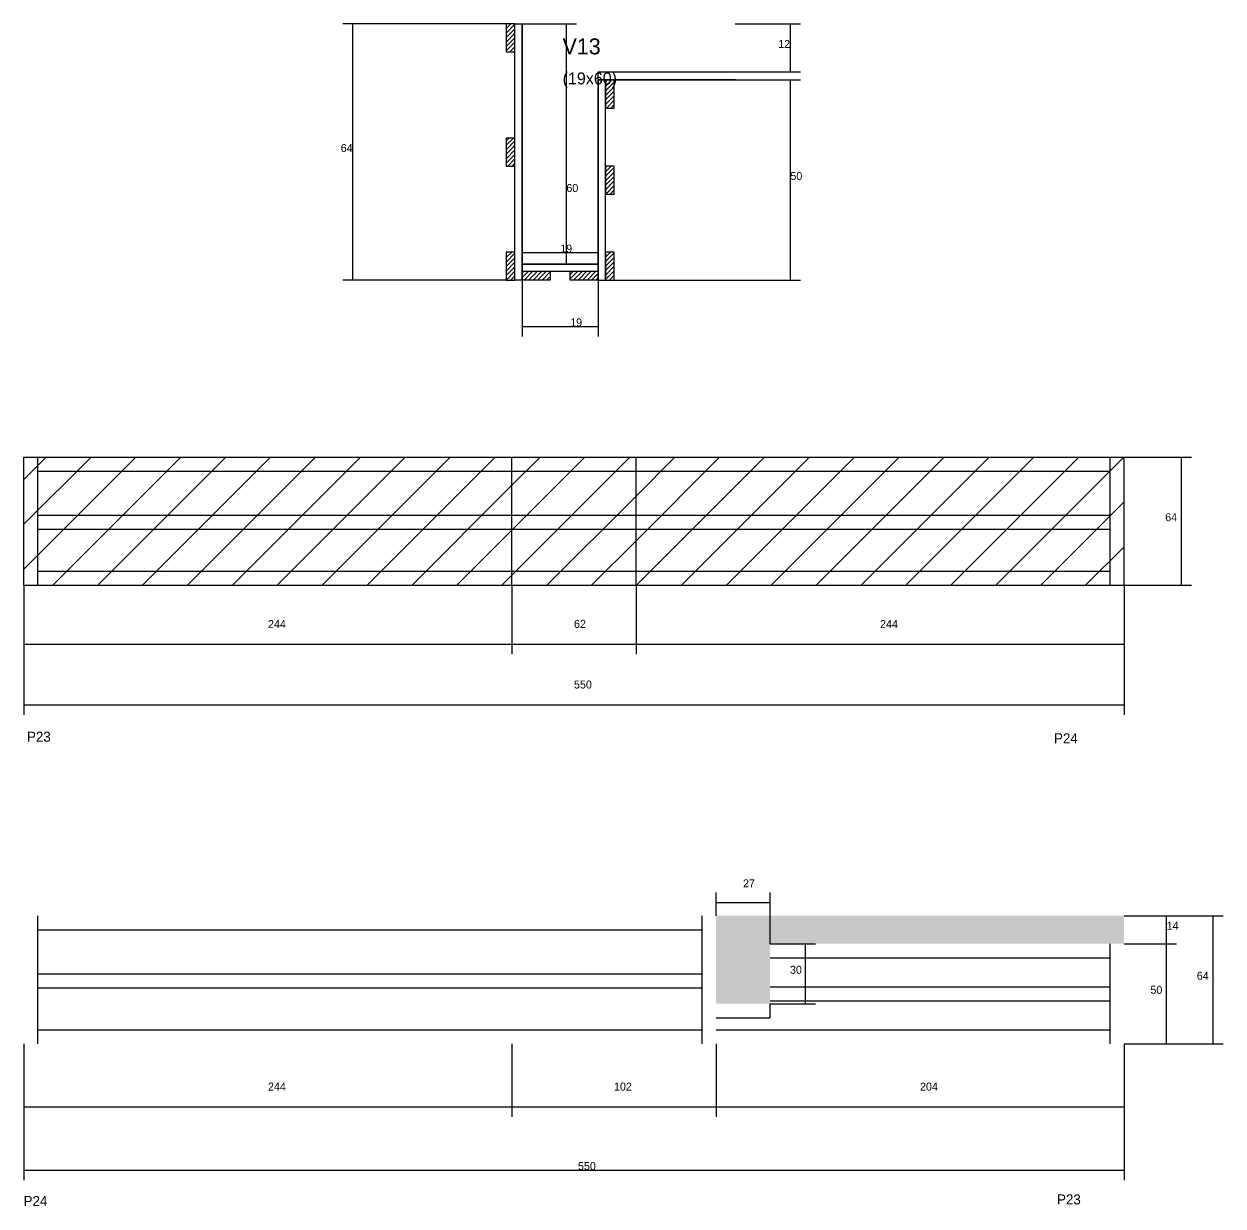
# Model space of a CAD drawing. Header units: metres. Extents: x -7050 to -4659, y 10891 to 12099.
# Drawn here: x -5259 to -4659, y 11508 to 12099 of the extents above; entities that cross this region are included whole.
import ezdxf

# ---------------------------------------------------------------- set-up
doc = ezdxf.new("R2010")
doc.units = ezdxf.units.M
for name, color, linetype in [('COTA', 241, 'Continuous'), ('Cota Seção (2x)', 4, 'Continuous'), ('Hachura', 253, 'Continuous'), ('Madeira', 126, 'Continuous'), ('NOMENCLATURA', 7, 'Continuous'), ('Painéis', 200, 'Continuous'), ('SARR_2.2x7', 40, 'Continuous'), ('Texto Seção', 7, 'Continuous')]:
    doc.layers.add(name, color=color, linetype=linetype)

msp = doc.modelspace()

# ---------------------------------------------------------------- hatches: boundary and pattern name
at = {"layer": 'COTA'}
h = msp.add_hatch(dxfattribs=at)
h.set_pattern_fill('AR-CONC', scale=0.03)
h.paths.add_polyline_path([(-4885.7, 11639), (-4708.7, 11639), (-4708.7, 11653), (-4912.7, 11653), (-4912.7, 11609), (-4885.7, 11609)])
at = {"layer": 'Hachura'}
h = msp.add_hatch(dxfattribs=at)
h.set_pattern_fill('ANSI31', scale=5)
h.paths.add_polyline_path([(-5014.7, 11818.2), (-5014.7, 11882.2), (-5258.7, 11882.2), (-5258.7, 11818.2)])
h = msp.add_hatch(dxfattribs=at)
h.set_pattern_fill('ANSI31', scale=5)
h.paths.add_polyline_path([(-4952.7, 11882.2), (-5014.7, 11882.2), (-5014.7, 11818.2), (-4952.7, 11818.2)])
h = msp.add_hatch(dxfattribs=at)
h.set_pattern_fill('ANSI31', scale=5)
h.paths.add_polyline_path([(-4952.7, 11882.2), (-4952.7, 11818.2), (-4708.7, 11818.2), (-4708.7, 11882.2)])
at = {"layer": 'Madeira'}
h = msp.add_hatch(dxfattribs=at)
h.set_pattern_fill('ANSI31', scale=0.5)
h.paths.add_polyline_path([(-5017.6, 12098.8), (-5013.2, 12098.8), (-5013.2, 12084.8), (-5017.6, 12084.8)])
h = msp.add_hatch(dxfattribs=at)
h.set_pattern_fill('ANSI31', scale=0.5)
h.paths.add_polyline_path([(-4968, 12070.8), (-4963.6, 12070.8), (-4963.6, 12056.8), (-4968, 12056.8)])
h = msp.add_hatch(dxfattribs=at)
h.set_pattern_fill('ANSI31', scale=0.5)
h.paths.add_polyline_path([(-5017.6, 12041.8), (-5013.2, 12041.8), (-5013.2, 12027.8), (-5017.6, 12027.8)])
h = msp.add_hatch(dxfattribs=at)
h.set_pattern_fill('ANSI31', scale=0.5)
h.paths.add_polyline_path([(-4968, 12027.8), (-4963.6, 12027.8), (-4963.6, 12013.8), (-4968, 12013.8)])
h = msp.add_hatch(dxfattribs=at)
h.set_pattern_fill('ANSI31', scale=0.5)
h.paths.add_polyline_path([(-5017.6, 11984.8), (-5013.2, 11984.8), (-5013.2, 11970.8), (-5017.6, 11970.8)])
h = msp.add_hatch(dxfattribs=at)
h.set_pattern_fill('ANSI31', scale=0.5)
h.paths.add_polyline_path([(-4968, 11984.8), (-4963.6, 11984.8), (-4963.6, 11970.8), (-4968, 11970.8)])
h = msp.add_hatch(dxfattribs=at)
h.set_pattern_fill('ANSI31', scale=0.5)
h.paths.add_polyline_path([(-4995.6, 11975.2), (-4995.6, 11970.8), (-5009.6, 11970.8), (-5009.6, 11975.2)])
h = msp.add_hatch(dxfattribs=at)
h.set_pattern_fill('ANSI31', scale=0.5)
h.paths.add_polyline_path([(-4971.6, 11975.2), (-4971.6, 11970.8), (-4985.6, 11970.8), (-4985.6, 11975.2)])

# ---------------------------------------------------------------- linework, layer by layer
at = {"layer": 'COTA'}
for p, q in [((-5017.6, 12098.8), (-5099.2, 12098.8)), ((-5094.2, 11970.8), (-5094.2, 12098.8)), ((-4903.1, 12098.8), (-4870.5, 12098.8)), ((-4875.5, 12074.8), (-4875.5, 12098.8)), ((-4902.9, 12074.8), (-4870.5, 12074.8)), ((-4902.9, 12070.8), (-4870.5, 12070.8)), ((-4875.5, 11970.8), (-4875.5, 12070.8)), ((-5017.6, 11970.8), (-5099.2, 11970.8)), ((-5009.6, 11970.8), (-5009.6, 11942.6)), ((-4971.6, 11970.8), (-4971.6, 11942.6)), ((-4963.6, 11970.8), (-4870.5, 11970.8)), ((-5009.6, 11947.6), (-4971.6, 11947.6)), ((-4708.7, 11882.2), (-4675, 11882.2)), ((-4680, 11818.2), (-4680, 11882.2)), ((-5258.7, 11818.2), (-5258.7, 11783.8)), ((-5258.7, 11818.2), (-5258.7, 11753.5)), ((-5014.7, 11818.2), (-5014.7, 11783.8)), ((-5014.7, 11818.2), (-5014.7, 11783.8)), ((-4952.7, 11818.2), (-4952.7, 11783.8)), ((-4952.7, 11818.2), (-4952.7, 11783.8)), ((-4708.7, 11818.2), (-4708.7, 11783.8)), ((-4708.7, 11818.2), (-4675, 11818.2)), ((-4708.7, 11818.2), (-4708.7, 11753.5)), ((-5258.7, 11788.8), (-5014.7, 11788.8)), ((-5014.7, 11788.8), (-4952.7, 11788.8)), ((-4952.7, 11788.8), (-4708.7, 11788.8)), ((-5258.7, 11758.5), (-4708.7, 11758.5)), ((-4912.7, 11653), (-4912.7, 11664.6)), ((-4885.7, 11639), (-4885.7, 11664.6)), ((-4912.7, 11659.6), (-4885.7, 11659.6)), ((-4708.7, 11653), (-4682.4, 11653)), ((-4708.7, 11653), (-4659.2, 11653)), ((-4687.4, 11639), (-4687.4, 11653)), ((-4664.2, 11589), (-4664.2, 11653)), ((-4885.7, 11639), (-4863, 11639)), ((-4868, 11609), (-4868, 11639)), ((-4708.7, 11639), (-4682.4, 11639)), ((-4708.7, 11639), (-4682.4, 11639)), ((-4687.4, 11589), (-4687.4, 11639)), ((-4885.7, 11609), (-4863, 11609)), ((-5258.7, 11589), (-5258.7, 11520.9)), ((-5258.7, 11589), (-5258.7, 11552.5)), ((-5014.7, 11589), (-5014.7, 11552.5)), ((-5014.7, 11589), (-5014.7, 11552.5)), ((-4912.7, 11589), (-4912.7, 11552.5)), ((-4912.7, 11589), (-4912.7, 11552.5)), ((-4708.7, 11589), (-4708.7, 11552.5)), ((-4708.7, 11589), (-4708.7, 11520.9)), ((-4708.7, 11589), (-4682.4, 11589)), ((-4708.7, 11589), (-4659.2, 11589)), ((-5258.7, 11557.5), (-5014.7, 11557.5)), ((-5014.7, 11557.5), (-4912.7, 11557.5)), ((-4912.7, 11557.5), (-4708.7, 11557.5)), ((-5258.7, 11525.9), (-4708.7, 11525.9))]:
    msp.add_line(p, q, dxfattribs=at)
at = {"layer": 'Cota Seção (2x)'}
for p, q in [((-5009.6, 12098.8), (-4982.5, 12098.8)), ((-4987.5, 11978.8), (-4987.5, 12098.8)), ((-5009.6, 11978.8), (-5009.6, 11989.5)), ((-5009.6, 11984.5), (-4971.6, 11984.5)), ((-4971.6, 11978.8), (-4971.6, 11989.5)), ((-5009.6, 11978.8), (-4982.5, 11978.8))]:
    msp.add_line(p, q, dxfattribs=at)
at = {"layer": 'Madeira'}
for points in [[(-5017.6, 12098.8), (-5017.6, 12084.8), (-5013.2, 12084.8), (-5013.2, 12098.8)], [(-4968, 12070.8), (-4968, 12056.8), (-4963.6, 12056.8), (-4963.6, 12070.8)], [(-5017.6, 12041.8), (-5017.6, 12027.8), (-5013.2, 12027.8), (-5013.2, 12041.8)], [(-4968, 12027.8), (-4968, 12013.8), (-4963.6, 12013.8), (-4963.6, 12027.8)], [(-5017.6, 11984.8), (-5017.6, 11970.8), (-5013.2, 11970.8), (-5013.2, 11984.8)], [(-4968, 11984.8), (-4968, 11970.8), (-4963.6, 11970.8), (-4963.6, 11984.8)], [(-5009.6, 11975.2), (-4995.6, 11975.2), (-4995.6, 11970.8), (-5009.6, 11970.8)], [(-4985.6, 11975.2), (-4971.6, 11975.2), (-4971.6, 11970.8), (-4985.6, 11970.8)]]:
    msp.add_lwpolyline(points, close=True, dxfattribs=at)
at = {"layer": 'Painéis'}
for p, q in [((-5013.2, 11970.8), (-5013.2, 12098.8)), ((-5009.6, 11970.8), (-5009.6, 12098.8)), ((-4971.6, 12074.8), (-4902.9, 12074.8)), ((-4971.6, 12070.8), (-4971.6, 12074.8)), ((-4971.6, 12070.8), (-4902.9, 12070.8)), ((-4971.6, 11970.8), (-4971.6, 12070.8)), ((-4968, 11970.8), (-4968, 12070.8)), ((-5009.6, 11978.8), (-4971.6, 11978.8)), ((-5009.6, 11975.2), (-5009.6, 11978.8)), ((-5009.6, 11975.2), (-4971.6, 11975.2)), ((-5258.7, 11882.2), (-4708.7, 11882.2)), ((-5258.7, 11818.2), (-5258.7, 11882.2)), ((-5014.7, 11818.2), (-5014.7, 11882.2)), ((-4952.7, 11818.2), (-4952.7, 11882.2)), ((-4708.7, 11818.2), (-4708.7, 11882.2)), ((-5258.7, 11818.2), (-4708.7, 11818.2))]:
    msp.add_line(p, q, dxfattribs=at)
for points in [[(-5013.2, 11970.8), (-5013.2, 12098.8), (-5009.6, 12098.8), (-5009.6, 11970.8)], [(-4968, 11970.8), (-4968, 12070.8), (-4971.6, 12070.8), (-4971.6, 11970.8)], [(-4971.6, 11978.8), (-5009.6, 11978.8), (-5009.6, 11975.2), (-4971.6, 11975.2)]]:
    msp.add_lwpolyline(points, close=True, dxfattribs=at)
msp.add_lwpolyline([(-4902.9, 12070.8), (-4971.6, 12070.8), (-4971.6, 12074.8), (-4902.9, 12074.8)], dxfattribs=at)
at = {"layer": 'SARR_2.2x7'}
for p, q in [((-5251.7, 11818.2), (-5251.7, 11882.2)), ((-4715.7, 11818.2), (-4715.7, 11882.2)), ((-5251.7, 11875.2), (-5014.7, 11875.2)), ((-5014.7, 11875.2), (-4952.7, 11875.2)), ((-4952.7, 11875.2), (-4715.7, 11875.2)), ((-5251.7, 11853.2), (-5014.7, 11853.2)), ((-5014.7, 11853.2), (-4952.7, 11853.2)), ((-4952.7, 11853.2), (-4715.7, 11853.2)), ((-5251.7, 11846.2), (-5014.7, 11846.2)), ((-5014.7, 11846.2), (-4952.7, 11846.2)), ((-4952.7, 11846.2), (-4715.7, 11846.2)), ((-5251.7, 11825.2), (-5014.7, 11825.2)), ((-5014.7, 11825.2), (-4952.7, 11825.2)), ((-4952.7, 11825.2), (-4715.7, 11825.2)), ((-5251.7, 11589), (-5251.7, 11653)), ((-4919.7, 11589), (-4919.7, 11653)), ((-5251.7, 11646), (-5014.7, 11646)), ((-5014.7, 11646), (-4919.7, 11646)), ((-4715.7, 11589), (-4715.7, 11639)), ((-4885.7, 11632), (-4715.7, 11632)), ((-5251.7, 11624), (-5014.7, 11624)), ((-5014.7, 11624), (-4919.7, 11624)), ((-5251.7, 11617), (-5014.7, 11617)), ((-5014.7, 11617), (-4919.7, 11617)), ((-4885.7, 11617.5), (-4715.7, 11617.5)), ((-4885.7, 11610.5), (-4715.7, 11610.5)), ((-4885.7, 11602), (-4885.7, 11609)), ((-4912.7, 11602), (-4885.7, 11602)), ((-5251.7, 11596), (-5014.7, 11596)), ((-5014.7, 11596), (-4919.7, 11596)), ((-4912.7, 11596), (-4715.7, 11596))]:
    msp.add_line(p, q, dxfattribs=at)

# ---------------------------------------------------------------- texts
at = {"layer": 'COTA'}
for s, p in [('12', (-4881.6, 12086.8)), ('64', (-5100.3, 12034.8)), ('50', (-4875.5, 12020.8)), ('19', (-4985.6, 11947.6)), ('64', (-4688.1, 11850.2)), ('244', (-5136.7, 11796.8)), ('62', (-4983.7, 11796.9)), ('244', (-4830.7, 11796.8)), ('550', (-4983.7, 11766.6)), ('27', (-4899.2, 11667.2)), ('14', (-4687.4, 11646)), ('30', (-4875.7, 11624)), ('64', (-4672.3, 11621)), ('50', (-4695.5, 11614)), ('244', (-5136.7, 11565.6)), ('102', (-4963.7, 11565.6)), ('204', (-4810.7, 11565.6)), ('550', (-4981.7, 11525.9))]:
    msp.add_text(s, height=4, dxfattribs=at).set_placement(p)
at = {"layer": 'Cota Seção (2x)'}
for s, p in [('60', (-4987.5, 12014.8)), ('19', (-4990.6, 11984.5))]:
    msp.add_text(s, height=4, dxfattribs=at).set_placement(p)
at = {"layer": 'NOMENCLATURA'}
for s, p in [('P23', (-5257.2, 11740)), ('P24', (-4743.7, 11739.2)), ('P24', (-5258.9, 11507.9)), ('P23', (-4742.2, 11508.7))]:
    msp.add_text(s, height=5, dxfattribs=at).set_placement(p)
at = {"layer": 'Texto Seção'}
for s, height, p in [('V13', 8, (-4989.4, 12083.6)), ('(19x60)', 6, (-4989.4, 12068.6))]:
    msp.add_text(s, height=height, dxfattribs=at).set_placement(p)

doc.saveas('drawing.dxf')
